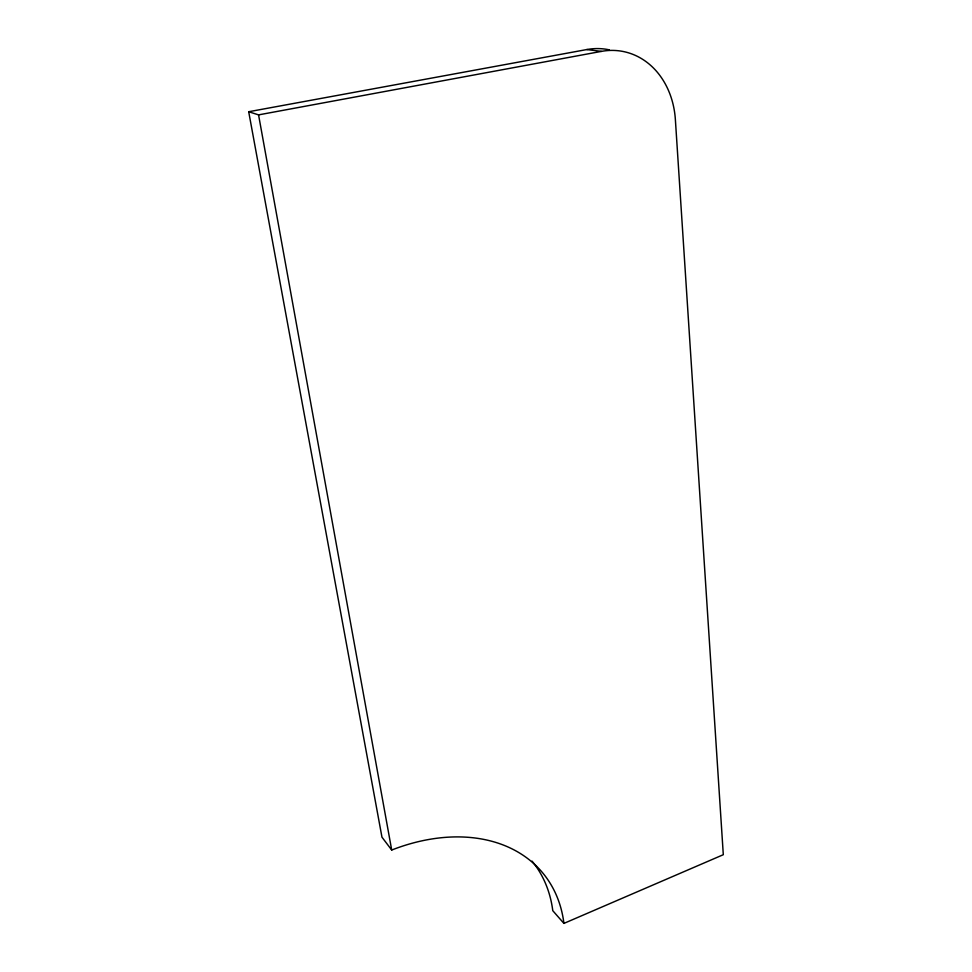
<?xml version="1.0" encoding="UTF-8"?>
<svg xmlns="http://www.w3.org/2000/svg" width="972" height="972" viewBox="0 0 972 972"><rect width="100%" height="100%" fill="white"/><g stroke="black" fill="none" stroke-linecap="round" stroke-linejoin="round"><path stroke-width="1.46" d="M563.918 923.4L723.302 854.704L675.382 119.678A82.341 68.125 -78.1 0 0 601.352 51.395L586.845 49.548L248.698 111.731L381.96 837.171L391.704 850.038A173.551 125.121 -39.4 0 1 563.918 923.4L552.776 910.679A171.181 124.44 -39.2 0 0 532.036 861.119M248.698 111.731L258.564 114.878L601.352 51.395M258.564 114.878L391.704 850.038M586.845 49.548A81.053 67.433 -78.6 0 1 609.335 49.851"/></g></svg>
